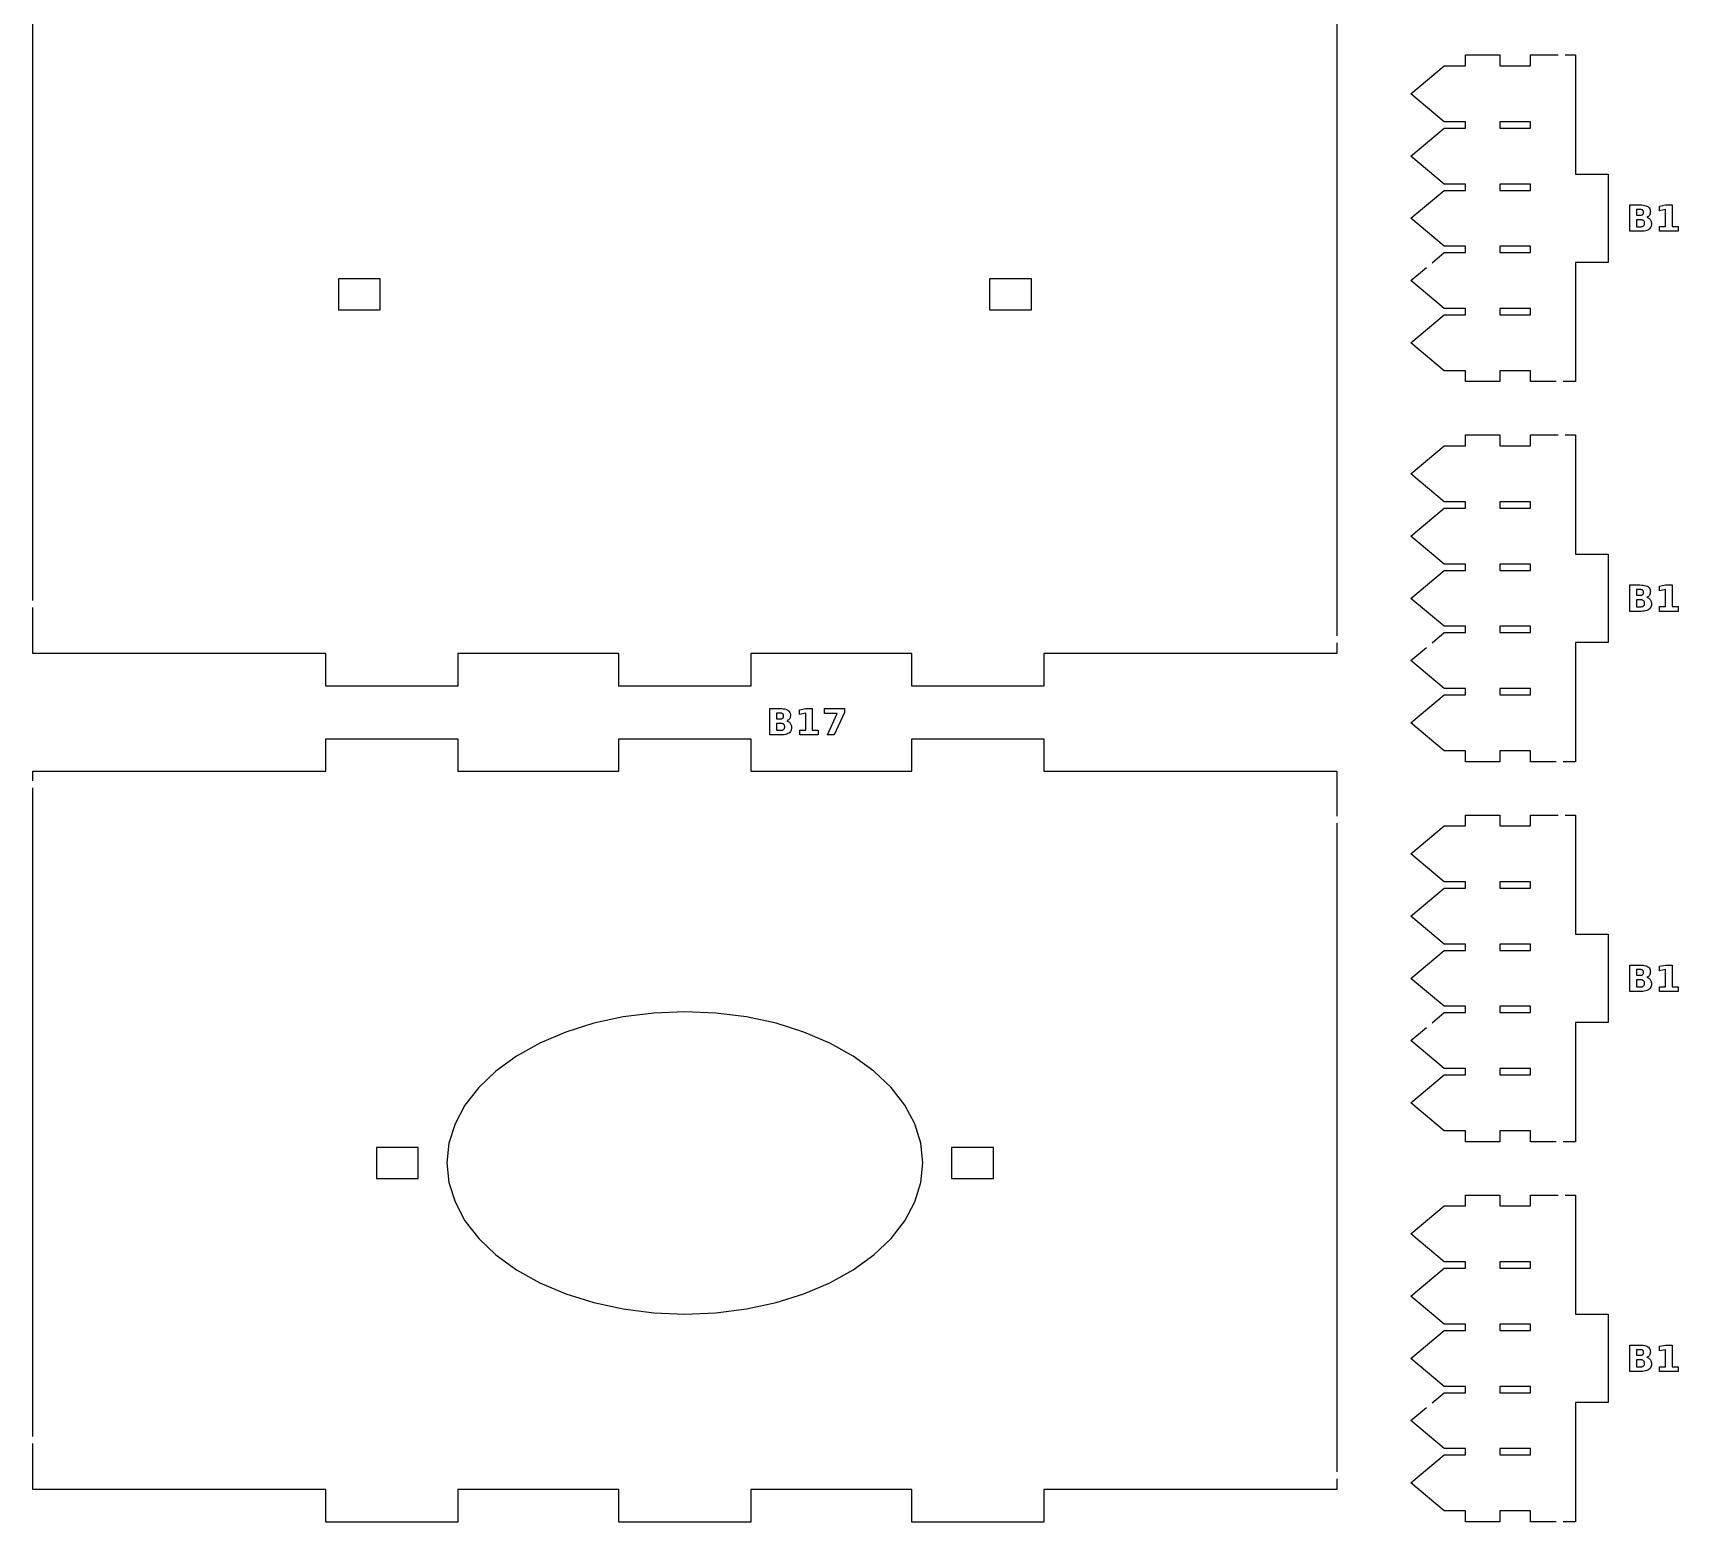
# Model space of a CAD drawing. Header units: millimetres. Extents: x 8 to 295, y 9 to 290.
# Drawn here: x 139.9 to 291.5, y 8.9 to 146.1 of the extents above; entities that cross this region are included whole.
import ezdxf

# ---------------------------------------------------------------- set-up
doc = ezdxf.new("R2010")
doc.units = ezdxf.units.MM
doc.layers.add('CUT', color=1, linetype='CONTINUOUS')
doc.layers.add('ENGRAVE', color=5, linetype='CONTINUOUS')

msp = doc.modelspace()

# ---------------------------------------------------------------- linework, layer by layer
at = {"layer": 'CUT', "color": 1}
for points in [[(139.925, 93.8), (139.925, 153.55)], [(260.075, 150.3), (260.075, 90.55)], [(268.8415, 124.8982), (269.9728, 125.841), (271.925, 125.841), (271.925, 126.425), (269.9728, 126.425), (266.8828, 129), (269.9728, 131.575), (271.925, 131.575), (271.925, 132.159), (269.9728, 132.159), (266.8828, 134.734), (269.9728, 137.309), (271.925, 137.309), (271.925, 137.893), (269.9728, 137.893), (266.8828, 140.468), (269.9728, 143.043), (271.925, 143.043), (271.925, 144.043), (275.075, 144.043), (275.075, 143.043), (277.925, 143.043), (277.925, 144.043), (280.4516, 144.043)], [(281.1016, 144.043), (282.075, 144.043), (282.075, 133.075), (285.075, 133.075), (285.075, 124.925), (282.075, 124.925), (282.075, 113.957), (280.918, 113.957)], [(280.268, 113.957), (277.925, 113.957), (277.925, 114.957), (275.075, 114.957), (275.075, 113.957), (271.925, 113.957), (271.925, 114.957), (269.9728, 114.957), (266.8828, 117.532), (269.9728, 120.107), (271.925, 120.107), (271.925, 120.691), (269.9728, 120.691), (266.8828, 123.266), (268.3422, 124.4821)], [(268.8415, 89.8982), (269.9728, 90.841), (271.925, 90.841), (271.925, 91.425), (269.9728, 91.425), (266.8828, 94), (269.9728, 96.575), (271.925, 96.575), (271.925, 97.159), (269.9728, 97.159), (266.8828, 99.734), (269.9728, 102.309), (271.925, 102.309), (271.925, 102.893), (269.9728, 102.893), (266.8828, 105.468), (269.9728, 108.043), (271.925, 108.043), (271.925, 109.043), (275.075, 109.043), (275.075, 108.043), (277.925, 108.043), (277.925, 109.043), (280.4516, 109.043)], [(281.1016, 109.043), (282.075, 109.043), (282.075, 98.075), (285.075, 98.075), (285.075, 89.925), (282.075, 89.925), (282.075, 78.957), (280.918, 78.957)], [(260.075, 89.9), (260.075, 88.925), (233.075, 88.925), (233.075, 85.925), (220.925, 85.925), (220.925, 88.925), (206.075, 88.925), (206.075, 85.925), (193.925, 85.925), (193.925, 88.925), (179.075, 88.925), (179.075, 85.925), (166.925, 85.925), (166.925, 88.925), (139.925, 88.925), (139.925, 93.15)], [(280.268, 78.957), (277.925, 78.957), (277.925, 79.957), (275.075, 79.957), (275.075, 78.957), (271.925, 78.957), (271.925, 79.957), (269.9728, 79.957), (266.8828, 82.532), (269.9728, 85.107), (271.925, 85.107), (271.925, 85.691), (269.9728, 85.691), (266.8828, 88.266), (268.3422, 89.4821)], [(139.925, 77.2), (139.925, 78.075), (166.925, 78.075), (166.925, 81.075), (179.075, 81.075), (179.075, 78.075), (193.925, 78.075), (193.925, 81.075), (206.075, 81.075), (206.075, 78.075), (220.925, 78.075), (220.925, 81.075), (233.075, 81.075), (233.075, 78.075), (260.075, 78.075), (260.075, 73.95)], [(139.925, 16.8), (139.925, 76.55)], [(260.075, 73.3), (260.075, 13.55)], [(268.8415, 54.8982), (269.9728, 55.841), (271.925, 55.841), (271.925, 56.425), (269.9728, 56.425), (266.8828, 59), (269.9728, 61.575), (271.925, 61.575), (271.925, 62.159), (269.9728, 62.159), (266.8828, 64.734), (269.9728, 67.309), (271.925, 67.309), (271.925, 67.893), (269.9728, 67.893), (266.8828, 70.468), (269.9728, 73.043), (271.925, 73.043), (271.925, 74.043), (275.075, 74.043), (275.075, 73.043), (277.925, 73.043), (277.925, 74.043), (280.4516, 74.043)], [(281.1016, 74.043), (282.075, 74.043), (282.075, 63.075), (285.075, 63.075), (285.075, 54.925), (282.075, 54.925), (282.075, 43.957), (280.918, 43.957)], [(280.268, 43.957), (277.925, 43.957), (277.925, 44.957), (275.075, 44.957), (275.075, 43.957), (271.925, 43.957), (271.925, 44.957), (269.9728, 44.957), (266.8828, 47.532), (269.9728, 50.107), (271.925, 50.107), (271.925, 50.691), (269.9728, 50.691), (266.8828, 53.266), (268.3422, 54.4821)], [(268.8415, 19.8982), (269.9728, 20.841), (271.925, 20.841), (271.925, 21.425), (269.9728, 21.425), (266.8828, 24), (269.9728, 26.575), (271.925, 26.575), (271.925, 27.159), (269.9728, 27.159), (266.8828, 29.734), (269.9728, 32.309), (271.925, 32.309), (271.925, 32.893), (269.9728, 32.893), (266.8828, 35.468), (269.9728, 38.043), (271.925, 38.043), (271.925, 39.043), (275.075, 39.043), (275.075, 38.043), (277.925, 38.043), (277.925, 39.043), (280.4516, 39.043)], [(281.1016, 39.043), (282.075, 39.043), (282.075, 28.075), (285.075, 28.075), (285.075, 19.925), (282.075, 19.925), (282.075, 8.957), (280.918, 8.957)], [(280.268, 8.957), (277.925, 8.957), (277.925, 9.957), (275.075, 9.957), (275.075, 8.957), (271.925, 8.957), (271.925, 9.957), (269.9728, 9.957), (266.8828, 12.532), (269.9728, 15.107), (271.925, 15.107), (271.925, 15.691), (269.9728, 15.691), (266.8828, 18.266), (268.3422, 19.4821)], [(260.075, 12.9), (260.075, 11.925), (233.075, 11.925), (233.075, 8.925), (220.925, 8.925), (220.925, 11.925), (206.075, 11.925), (206.075, 8.925), (193.925, 8.925), (193.925, 11.925), (179.075, 11.925), (179.075, 8.925), (166.925, 8.925), (166.925, 11.925), (139.925, 11.925), (139.925, 16.15)]]:
    msp.add_lwpolyline(points, dxfattribs=at)
for points in [[(275.075, 137.893), (275.075, 137.309), (277.925, 137.309), (277.925, 137.893), (275.075, 137.893)], [(275.075, 132.159), (275.075, 131.575), (277.925, 131.575), (277.925, 132.159), (275.075, 132.159)], [(277.925, 126.425), (275.075, 126.425), (275.075, 125.841), (277.925, 125.841), (277.925, 126.425)], [(168.075, 120.575), (171.925, 120.575), (171.925, 123.425), (168.075, 123.425), (168.075, 120.575)], [(228.075, 120.575), (231.925, 120.575), (231.925, 123.425), (228.075, 123.425), (228.075, 120.575)], [(277.925, 120.691), (275.075, 120.691), (275.075, 120.107), (277.925, 120.107), (277.925, 120.691)], [(275.075, 102.893), (275.075, 102.309), (277.925, 102.309), (277.925, 102.893), (275.075, 102.893)], [(275.075, 97.159), (275.075, 96.575), (277.925, 96.575), (277.925, 97.159), (275.075, 97.159)], [(277.925, 91.425), (275.075, 91.425), (275.075, 90.841), (277.925, 90.841), (277.925, 91.425)], [(277.925, 85.691), (275.075, 85.691), (275.075, 85.107), (277.925, 85.107), (277.925, 85.691)], [(275.075, 67.893), (275.075, 67.309), (277.925, 67.309), (277.925, 67.893), (275.075, 67.893)], [(275.075, 62.159), (275.075, 61.575), (277.925, 61.575), (277.925, 62.159), (275.075, 62.159)], [(277.925, 56.425), (275.075, 56.425), (275.075, 55.841), (277.925, 55.841), (277.925, 56.425)], [(221.738, 40.1878), (221.9246, 42), (221.738, 43.8122), (221.1809, 45.5944), (220.2622, 47.3167), (218.9967, 48.9496), (217.4057, 50.4649), (215.5159, 51.8362), (213.3597, 53.0395), (210.974, 54.0539), (208.3998, 54.8617), (205.6814, 55.449), (202.8653, 55.8054), (200, 55.9249), (197.1347, 55.8054), (194.3186, 55.449), (191.6002, 54.8617), (189.026, 54.0539), (186.6403, 53.0395), (184.4841, 51.8362), (182.5943, 50.4649), (181.0033, 48.9496), (179.7378, 47.3167), (178.8191, 45.5944), (178.262, 43.8122), (178.0754, 42), (178.262, 40.1878), (178.8191, 38.4056), (179.7378, 36.6833), (181.0033, 35.0504), (182.5943, 33.5351), (184.4841, 32.1638), (186.6403, 30.9605), (189.026, 29.9461), (191.6002, 29.1383), (194.3186, 28.551), (197.1347, 28.1946), (200, 28.0751), (202.8653, 28.1946), (205.6814, 28.551), (208.3998, 29.1383), (210.974, 29.9461), (213.3597, 30.9605), (215.5159, 32.1638), (217.4057, 33.5351), (218.9967, 35.0504), (220.2622, 36.6833), (221.1809, 38.4056), (221.738, 40.1878)], [(277.925, 50.691), (275.075, 50.691), (275.075, 50.107), (277.925, 50.107), (277.925, 50.691)], [(171.575, 40.575), (175.425, 40.575), (175.425, 43.425), (171.575, 43.425), (171.575, 40.575)], [(224.575, 43.425), (224.575, 40.575), (228.425, 40.575), (228.425, 43.425), (224.575, 43.425)], [(275.075, 32.893), (275.075, 32.309), (277.925, 32.309), (277.925, 32.893), (275.075, 32.893)], [(275.075, 27.159), (275.075, 26.575), (277.925, 26.575), (277.925, 27.159), (275.075, 27.159)], [(277.925, 21.425), (275.075, 21.425), (275.075, 20.841), (277.925, 20.841), (277.925, 21.425)], [(277.925, 15.691), (275.075, 15.691), (275.075, 15.107), (277.925, 15.107), (277.925, 15.691)]]:
    msp.add_lwpolyline(points, close=True, dxfattribs=at)
at = {"layer": 'ENGRAVE', "color": 5}
for points in [[(288.8122, 129.017), (288.8617, 128.9782), (288.9062, 128.9339), (288.9456, 128.884), (288.9795, 128.8294), (289.0071, 128.7708), (289.0286, 128.7082), (289.044, 128.6417), (289.0532, 128.5711), (289.0563, 128.4966), (289.0497, 128.3844), (289.0299, 128.2821), (288.9969, 128.1898), (288.9507, 128.1074), (288.8913, 128.035), (288.8187, 127.9725), (288.7326, 127.9198), (288.6328, 127.8767), (288.5192, 127.8431), (288.3919, 127.8192), (288.2508, 127.8048), (288.096, 127.8), (287.056, 127.8), (287.056, 130.23), (287.9967, 130.23), (288.1577, 130.2258), (288.3032, 130.213), (288.4331, 130.1918), (288.5476, 130.162), (288.6465, 130.1238), (288.73, 130.077), (288.7994, 130.0209), (288.8561, 129.9546), (288.9003, 129.878), (288.9318, 129.7913), (288.9507, 129.6943), (288.957, 129.5871), (288.9547, 129.5294), (288.9478, 129.4747), (288.9363, 129.4229), (288.9201, 129.3741), (288.8994, 129.3282), (288.874, 129.2852), (288.8443, 129.2455), (288.8104, 129.2093), (288.7723, 129.1767), (288.7301, 129.1477), (288.6837, 129.1223), (288.6331, 129.1005), (288.6979, 129.0782), (288.7576, 129.0504), (288.8122, 129.017)], [(288.1201, 129.2965), (288.1595, 129.3055), (288.195, 129.3182), (288.2264, 129.3345), (288.2539, 129.3544), (288.2773, 129.3778), (288.2964, 129.4046), (288.3113, 129.4349), (288.3219, 129.4687), (288.3283, 129.5058), (288.3304, 129.5464), (288.3283, 129.5865), (288.3219, 129.6234), (288.3113, 129.6569), (288.2964, 129.6871), (288.2773, 129.714), (288.2539, 129.7377), (288.2264, 129.7578), (288.195, 129.7743), (288.1595, 129.7871), (288.1201, 129.7963), (288.0767, 129.8017), (288.0293, 129.8036), (287.6826, 129.8036), (287.6826, 129.2893), (288.0293, 129.2893), (288.0767, 129.2911), (288.1201, 129.2965)], [(288.2159, 128.2464), (288.2606, 128.2619), (288.3001, 128.2818), (288.3345, 128.3062), (288.3636, 128.335), (288.3874, 128.3684), (288.4059, 128.4063), (288.4191, 128.4487), (288.427, 128.4956), (288.4297, 128.5471), (288.4271, 128.5975), (288.4192, 128.6436), (288.4061, 128.6852), (288.3877, 128.7225), (288.3641, 128.7554), (288.3353, 128.7839), (288.3012, 128.808), (288.2617, 128.8277), (288.2169, 128.8431), (288.1667, 128.8541), (288.1113, 128.8606), (288.0505, 128.8628), (287.6826, 128.8628), (287.6826, 128.2264), (288.0505, 128.2264), (288.1108, 128.2286), (288.1659, 128.2353), (288.2159, 128.2464)], [(290.368, 128.2329), (290.368, 129.8036), (289.8, 129.6864), (289.8, 130.1128), (290.3648, 130.23), (290.9605, 130.23), (290.9605, 128.2329), (291.5139, 128.2329), (291.5139, 127.8), (289.8146, 127.8), (289.8146, 128.2329), (290.368, 128.2329)], [(288.8122, 94.017), (288.8617, 93.9782), (288.9062, 93.9339), (288.9456, 93.884), (288.9795, 93.8294), (289.0071, 93.7708), (289.0286, 93.7082), (289.044, 93.6417), (289.0532, 93.5711), (289.0563, 93.4966), (289.0497, 93.3844), (289.0299, 93.2821), (288.9969, 93.1898), (288.9507, 93.1074), (288.8913, 93.035), (288.8187, 92.9725), (288.7326, 92.9198), (288.6328, 92.8767), (288.5192, 92.8431), (288.3919, 92.8192), (288.2508, 92.8048), (288.096, 92.8), (287.056, 92.8), (287.056, 95.23), (287.9967, 95.23), (288.1577, 95.2258), (288.3032, 95.213), (288.4331, 95.1918), (288.5476, 95.162), (288.6465, 95.1238), (288.73, 95.077), (288.7994, 95.0209), (288.8561, 94.9546), (288.9003, 94.878), (288.9318, 94.7913), (288.9507, 94.6943), (288.957, 94.5871), (288.9547, 94.5294), (288.9478, 94.4747), (288.9363, 94.4229), (288.9201, 94.3741), (288.8994, 94.3282), (288.874, 94.2852), (288.8443, 94.2455), (288.8104, 94.2093), (288.7723, 94.1767), (288.7301, 94.1477), (288.6837, 94.1223), (288.6331, 94.1005), (288.6979, 94.0782), (288.7576, 94.0504), (288.8122, 94.017)], [(288.1201, 94.2965), (288.1595, 94.3055), (288.195, 94.3182), (288.2264, 94.3345), (288.2539, 94.3544), (288.2773, 94.3778), (288.2964, 94.4046), (288.3113, 94.4349), (288.3219, 94.4687), (288.3283, 94.5058), (288.3304, 94.5464), (288.3283, 94.5865), (288.3219, 94.6234), (288.3113, 94.6569), (288.2964, 94.6871), (288.2773, 94.714), (288.2539, 94.7377), (288.2264, 94.7578), (288.195, 94.7743), (288.1595, 94.7871), (288.1201, 94.7963), (288.0767, 94.8017), (288.0293, 94.8036), (287.6826, 94.8036), (287.6826, 94.2893), (288.0293, 94.2893), (288.0767, 94.2911), (288.1201, 94.2965)], [(290.368, 93.2329), (290.368, 94.8036), (289.8, 94.6864), (289.8, 95.1128), (290.3648, 95.23), (290.9605, 95.23), (290.9605, 93.2329), (291.5139, 93.2329), (291.5139, 92.8), (289.8146, 92.8), (289.8146, 93.2329), (290.368, 93.2329)], [(288.2159, 93.2464), (288.2606, 93.2619), (288.3001, 93.2818), (288.3345, 93.3062), (288.3636, 93.335), (288.3874, 93.3684), (288.4059, 93.4063), (288.4191, 93.4487), (288.427, 93.4956), (288.4297, 93.5471), (288.4271, 93.5975), (288.4192, 93.6436), (288.4061, 93.6852), (288.3877, 93.7225), (288.3641, 93.7554), (288.3353, 93.7839), (288.3012, 93.808), (288.2617, 93.8277), (288.2169, 93.8431), (288.1667, 93.8541), (288.1113, 93.8606), (288.0505, 93.8628), (287.6826, 93.8628), (287.6826, 93.2264), (288.0505, 93.2264), (288.1108, 93.2286), (288.1659, 93.2353), (288.2159, 93.2464)], [(209.5782, 82.6367), (209.6277, 82.5979), (209.6722, 82.5535), (209.7117, 82.5036), (209.7455, 82.449), (209.7731, 82.3904), (209.7947, 82.3279), (209.81, 82.2613), (209.8193, 82.1908), (209.8223, 82.1163), (209.8157, 82.0041), (209.7959, 81.9018), (209.7629, 81.8095), (209.7167, 81.7271), (209.6573, 81.6547), (209.5847, 81.5922), (209.4986, 81.5395), (209.3988, 81.4963), (209.2852, 81.4628), (209.1579, 81.4388), (209.0169, 81.4244), (208.862, 81.4197), (207.822, 81.4197), (207.822, 83.8497), (208.7628, 83.8497), (208.9237, 83.8454), (209.0692, 83.8327), (209.1992, 83.8114), (209.3136, 83.7817), (209.4126, 83.7434), (209.496, 83.6967), (209.5654, 83.6406), (209.6221, 83.5742), (209.6663, 83.4977), (209.6978, 83.4109), (209.7167, 83.314), (209.7231, 83.2068), (209.7207, 83.1491), (209.7138, 83.0944), (209.7023, 83.0426), (209.6862, 82.9937), (209.6654, 82.9478), (209.64, 82.9048), (209.6103, 82.8651), (209.5764, 82.829), (209.5383, 82.7964), (209.4961, 82.7674), (209.4497, 82.742), (209.3992, 82.7201), (209.4639, 82.6978), (209.5236, 82.67), (209.5782, 82.6367)], [(208.8861, 82.9161), (208.9255, 82.9252), (208.961, 82.9378), (208.9924, 82.9541), (209.0199, 82.974), (209.0433, 82.9974), (209.0624, 83.0243), (209.0773, 83.0546), (209.0879, 83.0883), (209.0943, 83.1255), (209.0964, 83.1661), (209.0943, 83.2062), (209.0879, 83.243), (209.0773, 83.2765), (209.0624, 83.3068), (209.0433, 83.3337), (209.0199, 83.3573), (208.9924, 83.3775), (208.961, 83.3939), (208.9255, 83.4068), (208.8861, 83.4159), (208.8427, 83.4214), (208.7953, 83.4232), (208.4486, 83.4232), (208.4486, 82.9089), (208.7953, 82.9089), (208.8427, 82.9107), (208.8861, 82.9161)], [(211.1341, 83.4232), (210.566, 83.306), (210.566, 83.7325), (211.1308, 83.8497), (211.7265, 83.8497), (211.7265, 81.8526), (212.2799, 81.8526), (212.2799, 81.4197), (210.5807, 81.4197), (210.5807, 81.8526), (211.1341, 81.8526), (211.1341, 83.4232)], [(214.6967, 83.4965), (213.7495, 81.4197), (213.1391, 81.4197), (214.0359, 83.3891), (212.8657, 83.3891), (212.8657, 83.8497), (214.6967, 83.8497), (214.6967, 83.4965)], [(208.9819, 81.866), (209.0266, 81.8815), (209.0662, 81.9015), (209.1005, 81.9258), (209.1296, 81.9547), (209.1534, 81.9881), (209.1719, 82.0259), (209.1851, 82.0683), (209.1931, 82.1153), (209.1957, 82.1667), (209.1931, 82.2172), (209.1852, 82.2632), (209.1721, 82.3049), (209.1538, 82.3421), (209.1302, 82.375), (209.1013, 82.4035), (209.0672, 82.4277), (209.0277, 82.4474), (208.9829, 82.4627), (208.9328, 82.4737), (208.8773, 82.4803), (208.8165, 82.4825), (208.4486, 82.4825), (208.4486, 81.8461), (208.8165, 81.8461), (208.8768, 81.8483), (208.9319, 81.8549), (208.9819, 81.866)], [(288.8122, 59.017), (288.8617, 58.9782), (288.9062, 58.9339), (288.9456, 58.884), (288.9795, 58.8294), (289.0071, 58.7708), (289.0286, 58.7082), (289.044, 58.6417), (289.0532, 58.5711), (289.0563, 58.4966), (289.0497, 58.3844), (289.0299, 58.2821), (288.9969, 58.1898), (288.9507, 58.1074), (288.8913, 58.035), (288.8187, 57.9725), (288.7326, 57.9198), (288.6328, 57.8767), (288.5192, 57.8431), (288.3919, 57.8192), (288.2508, 57.8048), (288.096, 57.8), (287.056, 57.8), (287.056, 60.23), (287.9967, 60.23), (288.1577, 60.2258), (288.3032, 60.213), (288.4331, 60.1918), (288.5476, 60.162), (288.6465, 60.1238), (288.73, 60.077), (288.7994, 60.0209), (288.8561, 59.9546), (288.9003, 59.878), (288.9318, 59.7913), (288.9507, 59.6943), (288.957, 59.5871), (288.9547, 59.5294), (288.9478, 59.4747), (288.9363, 59.4229), (288.9201, 59.3741), (288.8994, 59.3282), (288.874, 59.2852), (288.8443, 59.2455), (288.8104, 59.2093), (288.7723, 59.1767), (288.7301, 59.1477), (288.6837, 59.1223), (288.6331, 59.1005), (288.6979, 59.0782), (288.7576, 59.0504), (288.8122, 59.017)], [(288.1201, 59.2965), (288.1595, 59.3055), (288.195, 59.3182), (288.2264, 59.3345), (288.2539, 59.3544), (288.2773, 59.3778), (288.2964, 59.4046), (288.3113, 59.4349), (288.3219, 59.4687), (288.3283, 59.5058), (288.3304, 59.5464), (288.3283, 59.5865), (288.3219, 59.6234), (288.3113, 59.6569), (288.2964, 59.6871), (288.2773, 59.714), (288.2539, 59.7377), (288.2264, 59.7578), (288.195, 59.7743), (288.1595, 59.7871), (288.1201, 59.7963), (288.0767, 59.8017), (288.0293, 59.8036), (287.6826, 59.8036), (287.6826, 59.2893), (288.0293, 59.2893), (288.0767, 59.2911), (288.1201, 59.2965)], [(290.368, 58.2329), (290.368, 59.8036), (289.8, 59.6864), (289.8, 60.1128), (290.3648, 60.23), (290.9605, 60.23), (290.9605, 58.2329), (291.5139, 58.2329), (291.5139, 57.8), (289.8146, 57.8), (289.8146, 58.2329), (290.368, 58.2329)], [(288.2159, 58.2464), (288.2606, 58.2619), (288.3001, 58.2818), (288.3345, 58.3062), (288.3636, 58.335), (288.3874, 58.3684), (288.4059, 58.4063), (288.4191, 58.4487), (288.427, 58.4956), (288.4297, 58.5471), (288.4271, 58.5975), (288.4192, 58.6436), (288.4061, 58.6852), (288.3877, 58.7225), (288.3641, 58.7554), (288.3353, 58.7839), (288.3012, 58.808), (288.2617, 58.8277), (288.2169, 58.8431), (288.1667, 58.8541), (288.1113, 58.8606), (288.0505, 58.8628), (287.6826, 58.8628), (287.6826, 58.2264), (288.0505, 58.2264), (288.1108, 58.2286), (288.1659, 58.2353), (288.2159, 58.2464)], [(288.8122, 24.017), (288.8617, 23.9782), (288.9062, 23.9339), (288.9456, 23.884), (288.9795, 23.8294), (289.0071, 23.7708), (289.0286, 23.7082), (289.044, 23.6417), (289.0532, 23.5711), (289.0563, 23.4966), (289.0497, 23.3844), (289.0299, 23.2821), (288.9969, 23.1898), (288.9507, 23.1074), (288.8913, 23.035), (288.8187, 22.9725), (288.7326, 22.9198), (288.6328, 22.8767), (288.5192, 22.8431), (288.3919, 22.8192), (288.2508, 22.8048), (288.096, 22.8), (287.056, 22.8), (287.056, 25.23), (287.9967, 25.23), (288.1577, 25.2258), (288.3032, 25.213), (288.4331, 25.1918), (288.5476, 25.162), (288.6465, 25.1238), (288.73, 25.077), (288.7994, 25.0209), (288.8561, 24.9546), (288.9003, 24.878), (288.9318, 24.7913), (288.9507, 24.6943), (288.957, 24.5871), (288.9547, 24.5294), (288.9478, 24.4747), (288.9363, 24.4229), (288.9201, 24.3741), (288.8994, 24.3282), (288.874, 24.2852), (288.8443, 24.2455), (288.8104, 24.2093), (288.7723, 24.1767), (288.7301, 24.1477), (288.6837, 24.1223), (288.6331, 24.1005), (288.6979, 24.0782), (288.7576, 24.0504), (288.8122, 24.017)], [(288.1201, 24.2965), (288.1595, 24.3055), (288.195, 24.3182), (288.2264, 24.3345), (288.2539, 24.3544), (288.2773, 24.3778), (288.2964, 24.4046), (288.3113, 24.4349), (288.3219, 24.4687), (288.3283, 24.5058), (288.3304, 24.5464), (288.3283, 24.5865), (288.3219, 24.6234), (288.3113, 24.6569), (288.2964, 24.6871), (288.2773, 24.714), (288.2539, 24.7377), (288.2264, 24.7578), (288.195, 24.7743), (288.1595, 24.7871), (288.1201, 24.7963), (288.0767, 24.8017), (288.0293, 24.8036), (287.6826, 24.8036), (287.6826, 24.2893), (288.0293, 24.2893), (288.0767, 24.2911), (288.1201, 24.2965)], [(290.368, 23.2329), (290.368, 24.8036), (289.8, 24.6864), (289.8, 25.1128), (290.3648, 25.23), (290.9605, 25.23), (290.9605, 23.2329), (291.5139, 23.2329), (291.5139, 22.8), (289.8146, 22.8), (289.8146, 23.2329), (290.368, 23.2329)], [(288.2159, 23.2464), (288.2606, 23.2619), (288.3001, 23.2818), (288.3345, 23.3062), (288.3636, 23.335), (288.3874, 23.3684), (288.4059, 23.4063), (288.4191, 23.4487), (288.427, 23.4956), (288.4297, 23.5471), (288.4271, 23.5975), (288.4192, 23.6436), (288.4061, 23.6852), (288.3877, 23.7225), (288.3641, 23.7554), (288.3353, 23.7839), (288.3012, 23.808), (288.2617, 23.8277), (288.2169, 23.8431), (288.1667, 23.8541), (288.1113, 23.8606), (288.0505, 23.8628), (287.6826, 23.8628), (287.6826, 23.2264), (288.0505, 23.2264), (288.1108, 23.2286), (288.1659, 23.2353), (288.2159, 23.2464)]]:
    msp.add_lwpolyline(points, close=True, dxfattribs=at)

doc.saveas('drawing.dxf')
